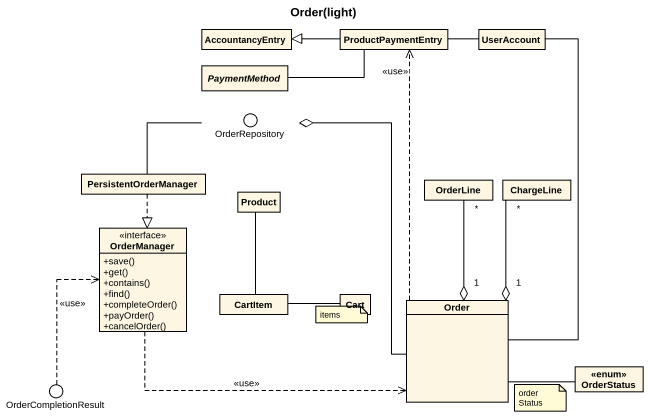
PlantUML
@startuml
title Order(light)
allowmixing
hide circle
hide empty members
skinparam classAttributeIconSize 0
class AccountancyEntry
class ProductPaymentEntry
class UserAccount
abstract class PaymentMethod
() OrderRepository
class PersistentOrderManager
class Product
class OrderLine
class ChargeLine
interface OrderManager {
  +save()
  +get()
  +contains()
  +find()
  +completeOrder()
  +payOrder()
  +cancelOrder()
}
class CartItem
class Cart
class Order
class "<<enum>> OrderStatus" as enum_OrderStatus
() OrderCompletionResult
ProductPaymentEntry -left-|> AccountancyEntry
ProductPaymentEntry -right- UserAccount
ProductPaymentEntry -left- PaymentMethod
UserAccount -- Order
OrderRepository -left- PersistentOrderManager
OrderRepository o-- Order
PersistentOrderManager ..|> OrderManager
Product -- CartItem
OrderManager .right.> Order : <<use>>
CartItem -right- Cart
Order .up.> ProductPaymentEntry : <<use>>
Order "1" o-up- "*" OrderLine
Order "1" o-up- "*" ChargeLine
Order -right- enum_OrderStatus
OrderCompletionResult .up.> OrderManager : <<use>>
note as N1
  items
end note
note as N2
  orderStatus
end note
@enduml
